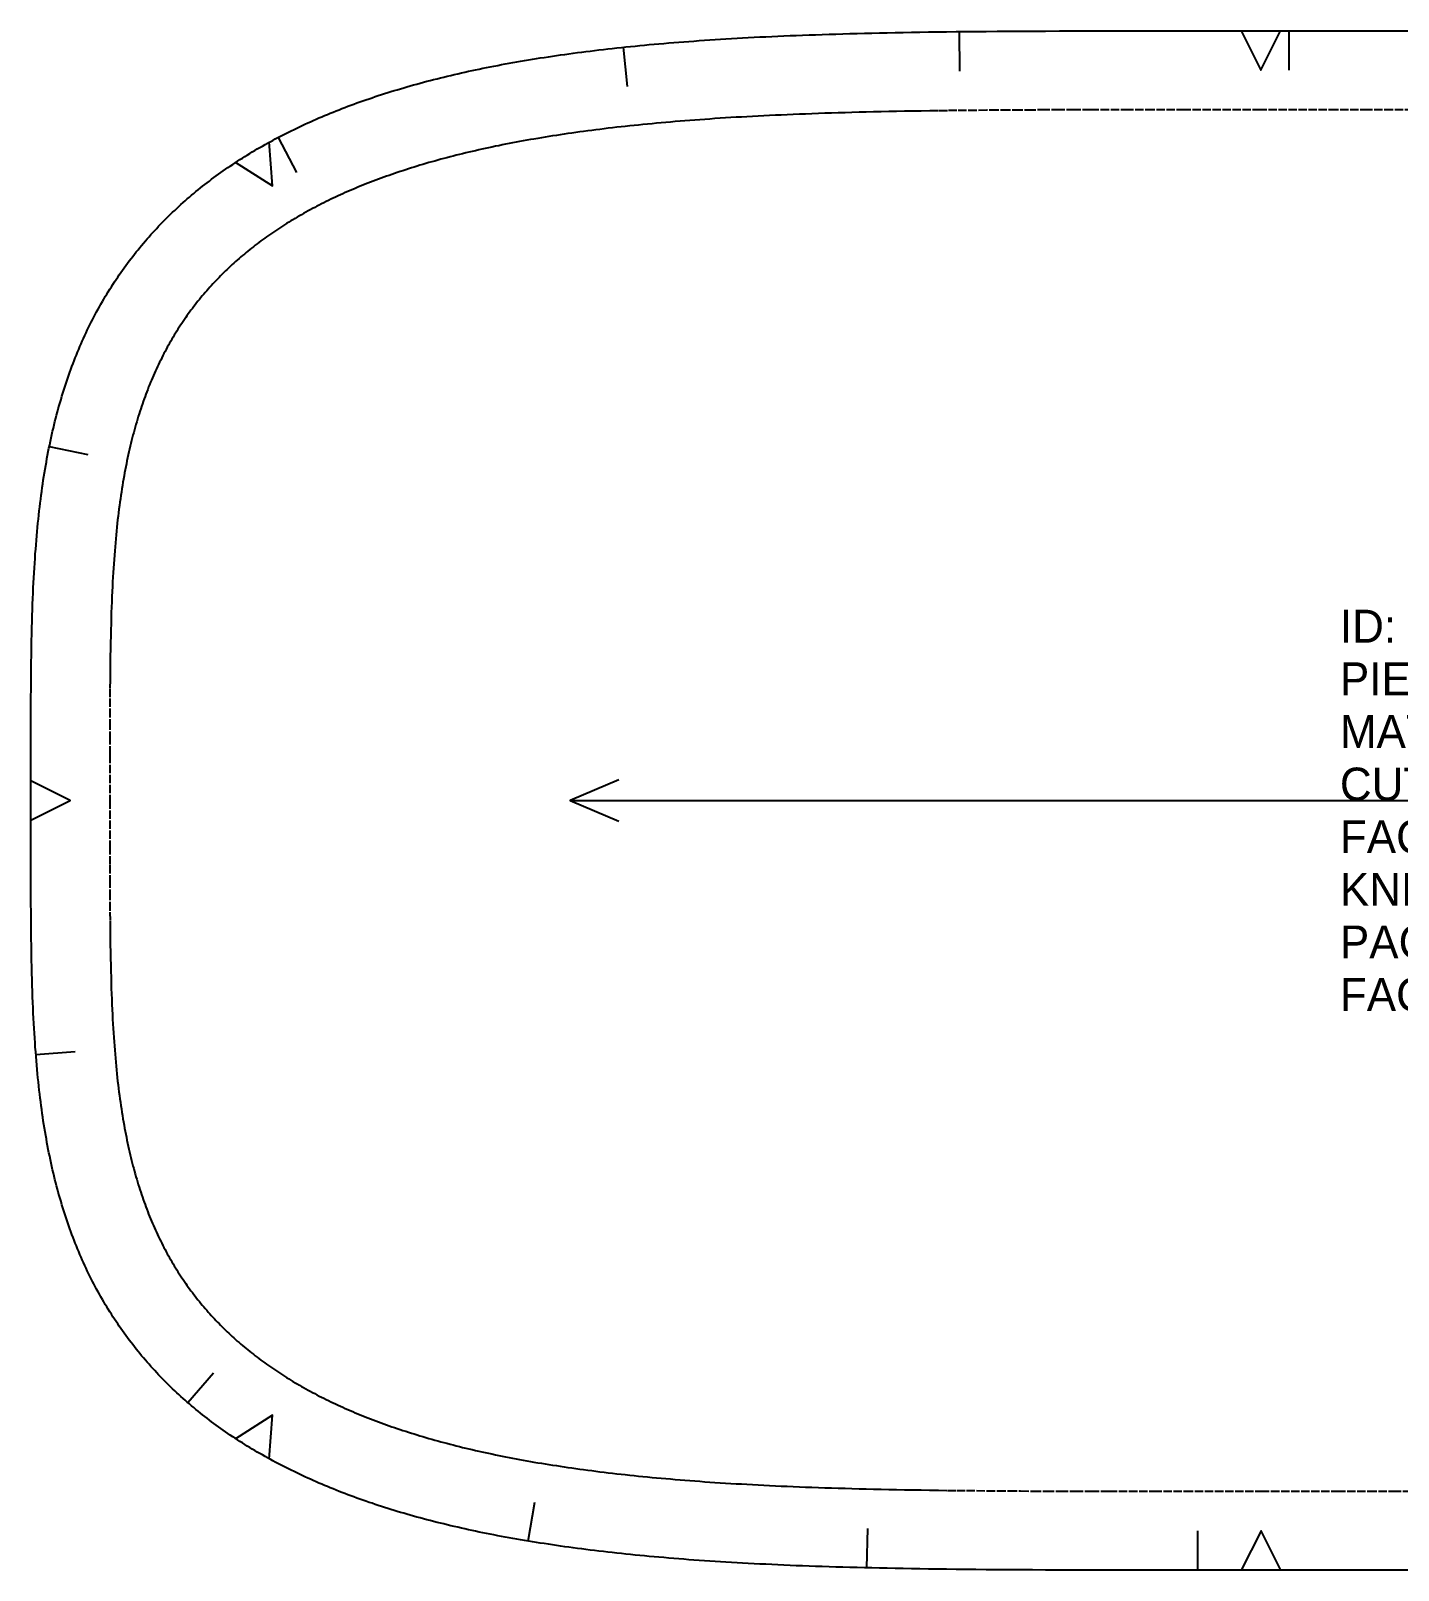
# Model space of a CAD drawing. Header units: millimetres. Extents: x 0 to 2340, y 0 to 5815.
# Drawn here: x 453.3 to 661.1, y 2205.8 to 2439.8 of the extents above; entities that cross this region are included whole.
import ezdxf

# ---------------------------------------------------------------- set-up
doc = ezdxf.new("R2010")
doc.units = ezdxf.units.MM
doc.linetypes.add('DASHED', pattern=[1.524, 1.27, -0.254])
for name, color, linetype in [('CUT', 7, 'Continuous'), ('GRAIN', 5, 'Continuous'), ('NOTCH', 1, 'Continuous'), ('SEW', 3, 'Continuous'), ('TEXT', 2, 'Continuous')]:
    doc.layers.add(name, color=color, linetype=linetype)

# ---------------------------------------------------------------- blocks, each defined once
blk = doc.blocks.new('B-29b_31')
at = {"layer": 'CUT'}
blk.add_lwpolyline([(23.13, -116.99), (20.03, -117), (16.35, -117), (11.56, -117), (0, -117), (-11.56, -117), (-16.36, -117), (-20.04, -117), (-23.14, -116.99), (-25.87, -116.99), (-28.35, -116.98), (-30.62, -116.98), (-32.74, -116.97), (-34.74, -116.96), (-36.62, -116.95), (-38.41, -116.94), (-40.13, -116.93), (-41.77, -116.92), (-43.35, -116.9), (-44.88, -116.89), (-46.35, -116.87), (-47.79, -116.85), (-49.18, -116.84), (-50.53, -116.82), (-51.85, -116.8), (-53.14, -116.78), (-54.39, -116.76), (-55.62, -116.73), (-56.82, -116.71), (-58, -116.68), (-59.16, -116.66), (-60.29, -116.63), (-61.4, -116.6), (-62.49, -116.57), (-63.57, -116.54), (-64.62, -116.51), (-65.66, -116.48), (-66.69, -116.45), (-67.7, -116.41), (-68.69, -116.38), (-69.67, -116.34), (-70.64, -116.31), (-71.59, -116.27), (-72.53, -116.23), (-73.46, -116.19), (-74.37, -116.15), (-75.28, -116.1), (-76.17, -116.06), (-77.06, -116.02), (-77.93, -115.97), (-78.8, -115.92), (-79.65, -115.87), (-80.5, -115.83), (-81.34, -115.78), (-82.17, -115.72), (-82.99, -115.67), (-83.8, -115.62), (-84.6, -115.56), (-85.4, -115.51), (-86.19, -115.45), (-86.97, -115.4), (-87.74, -115.34), (-88.51, -115.28), (-89.27, -115.22), (-90.03, -115.15), (-90.77, -115.09), (-91.51, -115.03), (-92.25, -114.96), (-92.98, -114.9), (-93.7, -114.83), (-94.42, -114.76), (-95.13, -114.69), (-95.84, -114.62), (-96.54, -114.55), (-97.23, -114.47), (-97.92, -114.4), (-98.61, -114.32), (-99.29, -114.25), (-99.96, -114.17), (-100.63, -114.09), (-101.3, -114.01), (-101.96, -113.93), (-102.61, -113.85), (-103.26, -113.77), (-103.91, -113.68), (-104.55, -113.6), (-105.19, -113.51), (-105.83, -113.42), (-106.46, -113.33), (-107.08, -113.24), (-107.7, -113.15), (-108.32, -113.06), (-108.94, -112.96), (-109.55, -112.87), (-110.15, -112.77), (-110.76, -112.68), (-111.35, -112.58), (-111.95, -112.48), (-112.54, -112.38), (-113.13, -112.28), (-113.71, -112.17), (-114.29, -112.07), (-114.87, -111.96), (-115.45, -111.86), (-116.02, -111.75), (-116.59, -111.64), (-117.15, -111.53), (-117.71, -111.42), (-118.27, -111.3), (-118.82, -111.19), (-119.38, -111.07), (-119.93, -110.96), (-120.47, -110.84), (-121.01, -110.72), (-121.55, -110.6), (-122.09, -110.47), (-122.63, -110.35), (-123.16, -110.23), (-123.69, -110.1), (-124.21, -109.97), (-124.73, -109.85), (-125.25, -109.72), (-125.77, -109.58), (-126.29, -109.45), (-126.8, -109.32), (-127.31, -109.18), (-127.81, -109.05), (-128.32, -108.91), (-128.82, -108.77), (-129.32, -108.63), (-129.82, -108.49), (-130.31, -108.34), (-130.8, -108.2), (-131.29, -108.05), (-131.78, -107.91), (-132.26, -107.76), (-132.74, -107.61), (-133.22, -107.46), (-133.7, -107.3), (-134.18, -107.15), (-134.65, -106.99), (-135.12, -106.83), (-135.59, -106.68), (-136.05, -106.51), (-136.52, -106.35), (-136.98, -106.19), (-137.44, -106.03), (-137.89, -105.86), (-138.35, -105.69), (-138.8, -105.52), (-139.25, -105.35), (-139.7, -105.18), (-140.14, -105.01), (-140.59, -104.83), (-141.03, -104.65), (-141.47, -104.47), (-141.91, -104.29), (-142.34, -104.11), (-142.77, -103.93), (-143.21, -103.75), (-143.63, -103.56), (-144.06, -103.37), (-144.49, -103.18), (-144.91, -102.99), (-145.33, -102.8), (-145.75, -102.6), (-146.17, -102.41), (-146.58, -102.21), (-146.99, -102.01), (-147.4, -101.81), (-147.81, -101.61), (-148.22, -101.4), (-148.62, -101.19), (-149.03, -100.99), (-149.43, -100.78), (-149.83, -100.57), (-150.22, -100.35), (-150.62, -100.14), (-151.01, -99.92), (-151.4, -99.7), (-151.79, -99.48), (-152.18, -99.26), (-152.57, -99.04), (-152.95, -98.81), (-153.33, -98.58), (-153.71, -98.35), (-154.09, -98.12), (-154.46, -97.89), (-154.84, -97.66), (-155.21, -97.42), (-155.58, -97.18), (-155.95, -96.94), (-156.31, -96.7), (-156.68, -96.45), (-157.04, -96.21), (-157.4, -95.96), (-157.76, -95.71), (-158.11, -95.46), (-158.47, -95.21), (-158.82, -94.95), (-159.17, -94.69), (-159.52, -94.43), (-159.86, -94.17), (-160.21, -93.91), (-160.55, -93.64), (-160.89, -93.37), (-161.23, -93.11), (-161.57, -92.83), (-161.9, -92.56), (-162.23, -92.28), (-162.56, -92.01), (-162.89, -91.73), (-163.22, -91.45), (-163.54, -91.16), (-163.86, -90.88), (-164.18, -90.59), (-164.5, -90.3), (-164.82, -90.01), (-165.13, -89.71), (-165.44, -89.42), (-165.75, -89.12), (-166.06, -88.82), (-166.37, -88.52), (-166.67, -88.21), (-166.97, -87.91), (-167.27, -87.6), (-167.57, -87.29), (-167.86, -86.97), (-168.16, -86.66), (-168.45, -86.34), (-168.74, -86.02), (-169.02, -85.7), (-169.31, -85.38), (-169.59, -85.05), (-169.87, -84.72), (-170.15, -84.39), (-170.42, -84.06), (-170.69, -83.73), (-170.97, -83.39), (-171.23, -83.05), (-171.5, -82.71), (-171.76, -82.37), (-172.03, -82.03), (-172.29, -81.68), (-172.54, -81.33), (-172.8, -80.98), (-173.05, -80.62), (-173.3, -80.27), (-173.55, -79.91), (-173.79, -79.55), (-174.04, -79.19), (-174.28, -78.82), (-174.52, -78.46), (-174.75, -78.09), (-174.99, -77.72), (-175.22, -77.34), (-175.45, -76.97), (-175.68, -76.59), (-175.9, -76.21), (-176.12, -75.83), (-176.34, -75.44), (-176.56, -75.06), (-176.78, -74.67), (-176.99, -74.28), (-177.2, -73.88), (-177.41, -73.49), (-177.61, -73.09), (-177.82, -72.69), (-178.02, -72.29), (-178.22, -71.88), (-178.41, -71.48), (-178.61, -71.07), (-178.8, -70.66), (-178.99, -70.24), (-179.17, -69.83), (-179.36, -69.41), (-179.54, -68.99), (-179.72, -68.56), (-179.9, -68.14), (-180.07, -67.71), (-180.24, -67.28), (-180.41, -66.85), (-180.58, -66.41), (-180.75, -65.97), (-180.91, -65.53), (-181.07, -65.09), (-181.23, -64.64), (-181.39, -64.19), (-181.54, -63.74), (-181.69, -63.29), (-181.84, -62.83), (-181.99, -62.37), (-182.13, -61.91), (-182.27, -61.44), (-182.41, -60.97), (-182.55, -60.5), (-182.68, -60.03), (-182.82, -59.55), (-182.95, -59.07), (-183.08, -58.59), (-183.2, -58.1), (-183.33, -57.61), (-183.45, -57.12), (-183.57, -56.62), (-183.68, -56.12), (-183.8, -55.62), (-183.91, -55.11), (-184.02, -54.6), (-184.13, -54.08), (-184.24, -53.56), (-184.34, -53.04), (-184.44, -52.51), (-184.54, -51.98), (-184.64, -51.45), (-184.74, -50.91), (-184.83, -50.36), (-184.92, -49.81), (-185.01, -49.26), (-185.1, -48.7), (-185.18, -48.13), (-185.26, -47.56), (-185.35, -46.99), (-185.42, -46.41), (-185.5, -45.82), (-185.58, -45.22), (-185.65, -44.62), (-185.72, -44.02), (-185.79, -43.4), (-185.85, -42.78), (-185.92, -42.15), (-185.98, -41.52), (-186.04, -40.87), (-186.1, -40.22), (-186.16, -39.56), (-186.21, -38.89), (-186.26, -38.21), (-186.32, -37.51), (-186.36, -36.81), (-186.41, -36.1), (-186.46, -35.37), (-186.5, -34.63), (-186.54, -33.87), (-186.58, -33.1), (-186.62, -32.32), (-186.66, -31.52), (-186.69, -30.69), (-186.72, -29.85), (-186.75, -28.99), (-186.78, -28.1), (-186.81, -27.19), (-186.83, -26.25), (-186.86, -25.27), (-186.88, -24.26), (-186.9, -23.21), (-186.92, -22.11), (-186.93, -20.96), (-186.95, -19.75), (-186.96, -18.46), (-186.97, -17.07), (-186.98, -15.57), (-186.99, -13.92), (-186.99, -12.04), (-187, -9.83), (-187, -6.94), (-187, 0), (-187, 6.95), (-187, 9.83), (-186.99, 12.04), (-186.99, 13.92), (-186.98, 15.57), (-186.97, 17.07), (-186.96, 18.46), (-186.95, 19.75), (-186.93, 20.96), (-186.92, 22.11), (-186.9, 23.21), (-186.88, 24.26), (-186.86, 25.27), (-186.83, 26.25), (-186.81, 27.19), (-186.78, 28.1), (-186.75, 28.99), (-186.72, 29.85), (-186.69, 30.69), (-186.66, 31.52), (-186.62, 32.32), (-186.58, 33.1), (-186.54, 33.87), (-186.5, 34.63), (-186.46, 35.37), (-186.41, 36.1), (-186.36, 36.81), (-186.32, 37.51), (-186.26, 38.21), (-186.21, 38.89), (-186.16, 39.56), (-186.1, 40.22), (-186.04, 40.87), (-185.98, 41.52), (-185.92, 42.15), (-185.85, 42.78), (-185.79, 43.4), (-185.72, 44.02), (-185.65, 44.62), (-185.58, 45.22), (-185.5, 45.82), (-185.42, 46.41), (-185.35, 46.99), (-185.26, 47.56), (-185.18, 48.13), (-185.1, 48.7), (-185.01, 49.26), (-184.92, 49.81), (-184.83, 50.36), (-184.74, 50.91), (-184.64, 51.45), (-184.54, 51.98), (-184.44, 52.51), (-184.34, 53.04), (-184.24, 53.56), (-184.13, 54.08), (-184.02, 54.6), (-183.91, 55.11), (-183.8, 55.62), (-183.68, 56.12), (-183.57, 56.62), (-183.45, 57.12), (-183.33, 57.61), (-183.2, 58.1), (-183.08, 58.59), (-182.95, 59.07), (-182.82, 59.55), (-182.68, 60.03), (-182.55, 60.5), (-182.41, 60.97), (-182.27, 61.44), (-182.13, 61.91), (-181.99, 62.37), (-181.84, 62.83), (-181.69, 63.29), (-181.54, 63.74), (-181.39, 64.19), (-181.23, 64.64), (-181.07, 65.09), (-180.91, 65.53), (-180.75, 65.97), (-180.58, 66.41), (-180.41, 66.85), (-180.24, 67.28), (-180.07, 67.71), (-179.9, 68.14), (-179.72, 68.56), (-179.54, 68.99), (-179.36, 69.41), (-179.17, 69.83), (-178.99, 70.24), (-178.8, 70.66), (-178.61, 71.07), (-178.41, 71.48), (-178.22, 71.88), (-178.02, 72.29), (-177.82, 72.69), (-177.61, 73.09), (-177.41, 73.49), (-177.2, 73.88), (-176.99, 74.28), (-176.78, 74.67), (-176.56, 75.06), (-176.34, 75.44), (-176.12, 75.83), (-175.9, 76.21), (-175.68, 76.59), (-175.45, 76.97), (-175.22, 77.34), (-174.99, 77.72), (-174.75, 78.09), (-174.52, 78.46), (-174.28, 78.82), (-174.04, 79.19), (-173.79, 79.55), (-173.55, 79.91), (-173.3, 80.27), (-173.05, 80.62), (-172.8, 80.98), (-172.54, 81.33), (-172.29, 81.68), (-172.03, 82.03), (-171.76, 82.37), (-171.5, 82.71), (-171.23, 83.05), (-170.97, 83.39), (-170.69, 83.73), (-170.42, 84.06), (-170.15, 84.39), (-169.87, 84.72), (-169.59, 85.05), (-169.31, 85.38), (-169.02, 85.7), (-168.74, 86.02), (-168.45, 86.34), (-168.16, 86.66), (-167.86, 86.97), (-167.57, 87.29), (-167.27, 87.6), (-166.97, 87.91), (-166.67, 88.21), (-166.37, 88.52), (-166.06, 88.82), (-165.75, 89.12), (-165.44, 89.42), (-165.13, 89.71), (-164.82, 90.01), (-164.5, 90.3), (-164.18, 90.59), (-163.86, 90.88), (-163.54, 91.16), (-163.22, 91.45), (-162.89, 91.73), (-162.56, 92.01), (-162.23, 92.28), (-161.9, 92.56), (-161.57, 92.83), (-161.23, 93.11), (-160.89, 93.37), (-160.55, 93.64), (-160.21, 93.91), (-159.86, 94.17), (-159.52, 94.43), (-159.17, 94.69), (-158.82, 94.95), (-158.47, 95.21), (-158.11, 95.46), (-157.76, 95.71), (-157.4, 95.96), (-157.04, 96.21), (-156.68, 96.45), (-156.31, 96.7), (-155.95, 96.94), (-155.58, 97.18), (-155.21, 97.42), (-154.84, 97.66), (-154.46, 97.89), (-154.09, 98.12), (-153.71, 98.35), (-153.33, 98.58), (-152.95, 98.81), (-152.57, 99.04), (-152.18, 99.26), (-151.79, 99.48), (-151.4, 99.7), (-151.01, 99.92), (-150.62, 100.14), (-150.22, 100.35), (-149.83, 100.57), (-149.43, 100.78), (-149.03, 100.99), (-148.62, 101.19), (-148.22, 101.4), (-147.81, 101.61), (-147.4, 101.81), (-146.99, 102.01), (-146.58, 102.21), (-146.17, 102.41), (-145.75, 102.6), (-145.33, 102.8), (-144.91, 102.99), (-144.49, 103.18), (-144.06, 103.37), (-143.63, 103.56), (-143.21, 103.75), (-142.77, 103.93), (-142.34, 104.11), (-141.91, 104.29), (-141.47, 104.47), (-141.03, 104.65), (-140.59, 104.83), (-140.14, 105.01), (-139.7, 105.18), (-139.25, 105.35), (-138.8, 105.52), (-138.35, 105.69), (-137.89, 105.86), (-137.44, 106.03), (-136.98, 106.19), (-136.52, 106.35), (-136.05, 106.51), (-135.59, 106.68), (-135.12, 106.83), (-134.65, 106.99), (-134.18, 107.15), (-133.7, 107.3), (-133.22, 107.46), (-132.74, 107.61), (-132.26, 107.76), (-131.78, 107.91), (-131.29, 108.05), (-130.8, 108.2), (-130.31, 108.34), (-129.82, 108.49), (-129.32, 108.63), (-128.82, 108.77), (-128.32, 108.91), (-127.81, 109.05), (-127.31, 109.18), (-126.8, 109.32), (-126.29, 109.45), (-125.77, 109.58), (-125.25, 109.72), (-124.73, 109.85), (-124.21, 109.97), (-123.69, 110.1), (-123.16, 110.23), (-122.63, 110.35), (-122.09, 110.47), (-121.55, 110.6), (-121.01, 110.72), (-120.47, 110.84), (-119.93, 110.96), (-119.38, 111.07), (-118.82, 111.19), (-118.27, 111.3), (-117.71, 111.42), (-117.15, 111.53), (-116.59, 111.64), (-116.02, 111.75), (-115.45, 111.86), (-114.87, 111.96), (-114.29, 112.07), (-113.71, 112.17), (-113.13, 112.28), (-112.54, 112.38), (-111.95, 112.48), (-111.35, 112.58), (-110.76, 112.68), (-110.15, 112.77), (-109.55, 112.87), (-108.94, 112.96), (-108.32, 113.06), (-107.7, 113.15), (-107.08, 113.24), (-106.46, 113.33), (-105.83, 113.42), (-105.19, 113.51), (-104.55, 113.6), (-103.91, 113.68), (-103.26, 113.77), (-102.61, 113.85), (-101.96, 113.93), (-101.3, 114.01), (-100.63, 114.09), (-99.96, 114.17), (-99.29, 114.25), (-98.61, 114.32), (-97.92, 114.4), (-97.23, 114.47), (-96.54, 114.55), (-95.84, 114.62), (-95.13, 114.69), (-94.42, 114.76), (-93.7, 114.83), (-92.98, 114.9), (-92.25, 114.96), (-91.51, 115.03), (-90.77, 115.09), (-90.03, 115.15), (-89.27, 115.22), (-88.51, 115.28), (-87.74, 115.34), (-86.97, 115.4), (-86.19, 115.45), (-85.4, 115.51), (-84.6, 115.56), (-83.8, 115.62), (-82.99, 115.67), (-82.17, 115.72), (-81.34, 115.78), (-80.5, 115.83), (-79.65, 115.87), (-78.8, 115.92), (-77.93, 115.97), (-77.06, 116.02), (-76.17, 116.06), (-75.28, 116.1), (-74.37, 116.15), (-73.46, 116.19), (-72.53, 116.23), (-71.59, 116.27), (-70.64, 116.31), (-69.67, 116.34), (-68.69, 116.38), (-67.7, 116.41), (-66.69, 116.45), (-65.66, 116.48), (-64.62, 116.51), (-63.57, 116.54), (-62.49, 116.57), (-61.4, 116.6), (-60.29, 116.63), (-59.16, 116.66), (-58, 116.68), (-56.82, 116.71), (-55.62, 116.73), (-54.39, 116.76), (-53.14, 116.78), (-51.85, 116.8), (-50.53, 116.82), (-49.18, 116.84), (-47.79, 116.85), (-46.35, 116.87), (-44.88, 116.89), (-43.34, 116.9), (-41.76, 116.92), (-40.12, 116.93), (-38.4, 116.94), (-36.61, 116.95), (-34.73, 116.96), (-32.74, 116.97), (-30.62, 116.98), (-28.34, 116.98), (-25.87, 116.99), (-23.13, 116.99), (-20.03, 117), (-16.35, 117), (-11.56, 117), (0, 117), (0, 117), (11.56, 117), (16.36, 117), (20.04, 117), (23.14, 116.99)], dxfattribs=at)
at = {"layer": 'GRAIN'}
for points in [[(-97.63, 3.12), (-105, 0), (-97.63, -3.12)], [(-105, 0), (105, 0)]]:
    blk.add_lwpolyline(points, dxfattribs=at)
at = {"layer": 'NOTCH'}
for points in [[(-3.02, 117), (-0.02, 111), (2.98, 117)], [(-45.9, 116.88), (-45.84, 110.88)], [(4.23, 117), (4.23, 111)], [(-96.96, 114.5), (-96.33, 108.54)], [(-149.42, 100.78), (-146.63, 95.47)], [(-155.93, 97.02), (-150.27, 93.42), (-150.79, 100.11)], [(-184.19, 53.79), (-178.31, 52.59)], [(-187, -3), (-181, 0), (-187, 3)], [(-186.23, -38.61), (-180.25, -38.14)], [(-163.14, -91.51), (-159.21, -86.98)], [(-150.75, -100.13), (-150.24, -93.44), (-155.9, -97.04)], [(-111.38, -112.57), (-110.4, -106.66)], [(-59.9, -116.64), (-59.75, -110.64)], [(-9.61, -117), (-9.61, -111)], [(3.01, -117), (0.01, -111), (-2.99, -117)]]:
    blk.add_lwpolyline(points, dxfattribs=at)
at = {"layer": 'SEW', "linetype": 'DASHED'}
blk.add_lwpolyline([(23.12, 104.99), (20.02, 105), (16.35, 105), (11.56, 105), (0, 105), (0, 105), (-11.56, 105), (-16.35, 105), (-20.02, 105), (-23.12, 104.99), (-25.85, 104.99), (-28.31, 104.98), (-30.58, 104.98), (-32.69, 104.97), (-34.67, 104.96), (-36.55, 104.95), (-38.33, 104.94), (-40.03, 104.93), (-41.67, 104.92), (-43.24, 104.9), (-44.75, 104.89), (-46.22, 104.87), (-47.64, 104.86), (-49.02, 104.84), (-50.36, 104.82), (-51.66, 104.8), (-52.94, 104.78), (-54.18, 104.76), (-55.39, 104.74), (-56.58, 104.71), (-57.74, 104.69), (-58.88, 104.66), (-60, 104.64), (-61.09, 104.61), (-62.17, 104.58), (-63.22, 104.55), (-64.26, 104.52), (-65.29, 104.49), (-66.29, 104.46), (-67.28, 104.42), (-68.26, 104.39), (-69.22, 104.35), (-70.16, 104.32), (-71.1, 104.28), (-72.02, 104.24), (-72.92, 104.2), (-73.82, 104.16), (-74.71, 104.12), (-75.58, 104.07), (-76.44, 104.03), (-77.3, 103.99), (-78.14, 103.94), (-78.97, 103.89), (-79.8, 103.85), (-80.61, 103.8), (-81.42, 103.75), (-82.21, 103.7), (-83, 103.65), (-83.78, 103.59), (-84.55, 103.54), (-85.32, 103.48), (-86.07, 103.43), (-86.82, 103.37), (-87.57, 103.31), (-88.3, 103.26), (-89.03, 103.2), (-89.75, 103.13), (-90.47, 103.07), (-91.17, 103.01), (-91.88, 102.95), (-92.57, 102.88), (-93.26, 102.82), (-93.95, 102.75), (-94.62, 102.68), (-95.3, 102.61), (-95.96, 102.54), (-96.63, 102.47), (-97.28, 102.4), (-97.93, 102.33), (-98.58, 102.25), (-99.22, 102.18), (-99.85, 102.1), (-100.48, 102.02), (-101.11, 101.94), (-101.73, 101.86), (-102.34, 101.78), (-102.96, 101.7), (-103.56, 101.62), (-104.16, 101.54), (-104.76, 101.45), (-105.35, 101.37), (-105.94, 101.28), (-106.53, 101.19), (-107.11, 101.1), (-107.69, 101.02), (-108.26, 100.92), (-108.83, 100.83), (-109.39, 100.74), (-109.95, 100.65), (-110.51, 100.55), (-111.06, 100.46), (-111.61, 100.36), (-112.15, 100.26), (-112.69, 100.16), (-113.23, 100.06), (-113.77, 99.96), (-114.3, 99.86), (-114.82, 99.75), (-115.35, 99.65), (-115.87, 99.54), (-116.38, 99.44), (-116.9, 99.33), (-117.41, 99.22), (-117.91, 99.11), (-118.42, 99), (-118.92, 98.89), (-119.41, 98.78), (-119.91, 98.66), (-120.4, 98.55), (-120.88, 98.43), (-121.37, 98.32), (-121.85, 98.2), (-122.33, 98.08), (-122.8, 97.96), (-123.27, 97.84), (-123.74, 97.71), (-124.21, 97.59), (-124.67, 97.47), (-125.13, 97.34), (-125.59, 97.21), (-126.05, 97.08), (-126.5, 96.96), (-126.95, 96.83), (-127.39, 96.69), (-127.84, 96.56), (-128.28, 96.43), (-128.71, 96.29), (-129.15, 96.16), (-129.58, 96.02), (-130.01, 95.88), (-130.44, 95.74), (-130.86, 95.6), (-131.29, 95.46), (-131.7, 95.32), (-132.12, 95.18), (-132.54, 95.03), (-132.95, 94.89), (-133.36, 94.74), (-133.76, 94.59), (-134.17, 94.44), (-134.57, 94.29), (-134.97, 94.14), (-135.37, 93.99), (-135.76, 93.83), (-136.15, 93.68), (-136.54, 93.52), (-136.93, 93.37), (-137.31, 93.21), (-137.69, 93.05), (-138.07, 92.89), (-138.45, 92.73), (-138.83, 92.56), (-139.2, 92.4), (-139.57, 92.23), (-139.94, 92.07), (-140.3, 91.9), (-140.67, 91.73), (-141.03, 91.56), (-141.39, 91.39), (-141.75, 91.22), (-142.1, 91.04), (-142.45, 90.87), (-142.8, 90.69), (-143.15, 90.52), (-143.5, 90.34), (-143.84, 90.16), (-144.18, 89.98), (-144.52, 89.8), (-144.86, 89.61), (-145.19, 89.43), (-145.53, 89.24), (-145.86, 89.05), (-146.18, 88.87), (-146.51, 88.68), (-146.83, 88.49), (-147.16, 88.29), (-147.48, 88.1), (-147.79, 87.91), (-148.11, 87.71), (-148.42, 87.51), (-148.74, 87.32), (-149.05, 87.12), (-149.35, 86.91), (-149.66, 86.71), (-149.96, 86.51), (-150.26, 86.3), (-150.56, 86.1), (-150.86, 85.89), (-151.16, 85.68), (-151.45, 85.47), (-151.74, 85.26), (-152.03, 85.05), (-152.32, 84.83), (-152.6, 84.62), (-152.89, 84.4), (-153.17, 84.18), (-153.45, 83.96), (-153.72, 83.74), (-154, 83.52), (-154.27, 83.3), (-154.54, 83.07), (-154.81, 82.84), (-155.08, 82.62), (-155.35, 82.39), (-155.61, 82.16), (-155.87, 81.92), (-156.13, 81.69), (-156.39, 81.46), (-156.65, 81.22), (-156.9, 80.98), (-157.15, 80.74), (-157.4, 80.5), (-157.65, 80.26), (-157.9, 80.01), (-158.14, 79.77), (-158.39, 79.52), (-158.63, 79.27), (-158.87, 79.02), (-159.1, 78.77), (-159.34, 78.52), (-159.57, 78.26), (-159.81, 78.01), (-160.04, 77.75), (-160.26, 77.49), (-160.49, 77.23), (-160.71, 76.97), (-160.94, 76.7), (-161.16, 76.44), (-161.38, 76.17), (-161.59, 75.9), (-161.81, 75.63), (-162.02, 75.35), (-162.23, 75.08), (-162.44, 74.8), (-162.65, 74.53), (-162.86, 74.25), (-163.06, 73.96), (-163.26, 73.68), (-163.46, 73.4), (-163.66, 73.11), (-163.86, 72.82), (-164.05, 72.53), (-164.25, 72.24), (-164.44, 71.94), (-164.63, 71.65), (-164.82, 71.35), (-165, 71.05), (-165.19, 70.75), (-165.37, 70.44), (-165.55, 70.14), (-165.73, 69.83), (-165.91, 69.52), (-166.08, 69.21), (-166.26, 68.89), (-166.43, 68.58), (-166.6, 68.26), (-166.77, 67.94), (-166.94, 67.62), (-167.1, 67.29), (-167.26, 66.96), (-167.43, 66.64), (-167.59, 66.3), (-167.74, 65.97), (-167.9, 65.63), (-168.05, 65.3), (-168.21, 64.95), (-168.36, 64.61), (-168.51, 64.27), (-168.66, 63.92), (-168.8, 63.57), (-168.95, 63.21), (-169.09, 62.86), (-169.23, 62.5), (-169.37, 62.14), (-169.51, 61.77), (-169.64, 61.41), (-169.77, 61.04), (-169.91, 60.66), (-170.04, 60.29), (-170.17, 59.91), (-170.29, 59.53), (-170.42, 59.15), (-170.54, 58.76), (-170.66, 58.37), (-170.78, 57.98), (-170.9, 57.58), (-171.02, 57.18), (-171.13, 56.77), (-171.25, 56.37), (-171.36, 55.96), (-171.47, 55.54), (-171.58, 55.13), (-171.68, 54.7), (-171.79, 54.28), (-171.89, 53.85), (-171.99, 53.42), (-172.09, 52.98), (-172.19, 52.54), (-172.29, 52.09), (-172.38, 51.64), (-172.47, 51.19), (-172.57, 50.73), (-172.65, 50.27), (-172.74, 49.8), (-172.83, 49.33), (-172.91, 48.85), (-173, 48.37), (-173.08, 47.88), (-173.16, 47.38), (-173.23, 46.88), (-173.31, 46.38), (-173.38, 45.87), (-173.46, 45.35), (-173.53, 44.82), (-173.6, 44.29), (-173.67, 43.75), (-173.73, 43.21), (-173.8, 42.66), (-173.86, 42.1), (-173.92, 41.53), (-173.98, 40.95), (-174.04, 40.37), (-174.09, 39.77), (-174.15, 39.17), (-174.2, 38.56), (-174.25, 37.93), (-174.3, 37.3), (-174.35, 36.66), (-174.39, 36), (-174.44, 35.33), (-174.48, 34.64), (-174.52, 33.95), (-174.56, 33.24), (-174.6, 32.51), (-174.63, 31.76), (-174.67, 31), (-174.7, 30.22), (-174.73, 29.41), (-174.76, 28.58), (-174.79, 27.73), (-174.81, 26.85), (-174.84, 25.94), (-174.86, 25), (-174.88, 24.02), (-174.9, 23), (-174.92, 21.93), (-174.93, 20.8), (-174.95, 19.62), (-174.96, 18.35), (-174.97, 16.99), (-174.98, 15.51), (-174.99, 13.87), (-174.99, 12.01), (-175, 9.81), (-175, 6.94), (-175, 0), (-175, -6.94), (-175, -9.81), (-174.99, -12.01), (-174.99, -13.87), (-174.98, -15.51), (-174.97, -16.99), (-174.96, -18.35), (-174.95, -19.62), (-174.93, -20.8), (-174.92, -21.93), (-174.9, -23), (-174.88, -24.02), (-174.86, -25), (-174.84, -25.94), (-174.81, -26.85), (-174.79, -27.73), (-174.76, -28.58), (-174.73, -29.41), (-174.7, -30.22), (-174.67, -31), (-174.63, -31.76), (-174.6, -32.51), (-174.56, -33.24), (-174.52, -33.95), (-174.48, -34.64), (-174.44, -35.33), (-174.39, -36), (-174.35, -36.66), (-174.3, -37.3), (-174.25, -37.93), (-174.2, -38.56), (-174.15, -39.17), (-174.09, -39.77), (-174.04, -40.37), (-173.98, -40.95), (-173.92, -41.53), (-173.86, -42.1), (-173.8, -42.66), (-173.73, -43.21), (-173.67, -43.75), (-173.6, -44.29), (-173.53, -44.82), (-173.46, -45.35), (-173.38, -45.87), (-173.31, -46.38), (-173.23, -46.88), (-173.16, -47.38), (-173.08, -47.88), (-173, -48.37), (-172.91, -48.85), (-172.83, -49.33), (-172.74, -49.8), (-172.65, -50.27), (-172.57, -50.73), (-172.47, -51.19), (-172.38, -51.64), (-172.29, -52.09), (-172.19, -52.54), (-172.09, -52.98), (-171.99, -53.42), (-171.89, -53.85), (-171.79, -54.28), (-171.68, -54.7), (-171.58, -55.13), (-171.47, -55.54), (-171.36, -55.96), (-171.25, -56.37), (-171.13, -56.77), (-171.02, -57.18), (-170.9, -57.58), (-170.78, -57.98), (-170.66, -58.37), (-170.54, -58.76), (-170.42, -59.15), (-170.29, -59.53), (-170.17, -59.91), (-170.04, -60.29), (-169.91, -60.66), (-169.77, -61.04), (-169.64, -61.41), (-169.51, -61.77), (-169.37, -62.14), (-169.23, -62.5), (-169.09, -62.86), (-168.95, -63.21), (-168.8, -63.57), (-168.66, -63.92), (-168.51, -64.27), (-168.36, -64.61), (-168.21, -64.95), (-168.05, -65.3), (-167.9, -65.63), (-167.74, -65.97), (-167.59, -66.3), (-167.43, -66.64), (-167.26, -66.96), (-167.1, -67.29), (-166.94, -67.62), (-166.77, -67.94), (-166.6, -68.26), (-166.43, -68.58), (-166.26, -68.89), (-166.08, -69.21), (-165.91, -69.52), (-165.73, -69.83), (-165.55, -70.14), (-165.37, -70.44), (-165.19, -70.75), (-165, -71.05), (-164.82, -71.35), (-164.63, -71.65), (-164.44, -71.94), (-164.25, -72.24), (-164.05, -72.53), (-163.86, -72.82), (-163.66, -73.11), (-163.46, -73.4), (-163.26, -73.68), (-163.06, -73.96), (-162.86, -74.25), (-162.65, -74.53), (-162.44, -74.8), (-162.23, -75.08), (-162.02, -75.35), (-161.81, -75.63), (-161.59, -75.9), (-161.38, -76.17), (-161.16, -76.44), (-160.94, -76.7), (-160.71, -76.97), (-160.49, -77.23), (-160.26, -77.49), (-160.04, -77.75), (-159.81, -78.01), (-159.57, -78.26), (-159.34, -78.52), (-159.1, -78.77), (-158.87, -79.02), (-158.63, -79.27), (-158.39, -79.52), (-158.14, -79.77), (-157.9, -80.01), (-157.65, -80.26), (-157.4, -80.5), (-157.15, -80.74), (-156.9, -80.98), (-156.65, -81.22), (-156.39, -81.46), (-156.13, -81.69), (-155.87, -81.92), (-155.61, -82.16), (-155.35, -82.39), (-155.08, -82.62), (-154.81, -82.84), (-154.54, -83.07), (-154.27, -83.3), (-154, -83.52), (-153.72, -83.74), (-153.45, -83.96), (-153.17, -84.18), (-152.89, -84.4), (-152.6, -84.62), (-152.32, -84.83), (-152.03, -85.05), (-151.74, -85.26), (-151.45, -85.47), (-151.16, -85.68), (-150.86, -85.89), (-150.56, -86.1), (-150.26, -86.3), (-149.96, -86.51), (-149.66, -86.71), (-149.35, -86.91), (-149.05, -87.12), (-148.74, -87.32), (-148.42, -87.51), (-148.11, -87.71), (-147.79, -87.91), (-147.48, -88.1), (-147.16, -88.29), (-146.83, -88.49), (-146.51, -88.68), (-146.18, -88.87), (-145.86, -89.05), (-145.53, -89.24), (-145.19, -89.43), (-144.86, -89.61), (-144.52, -89.8), (-144.18, -89.98), (-143.84, -90.16), (-143.5, -90.34), (-143.15, -90.52), (-142.8, -90.69), (-142.45, -90.87), (-142.1, -91.04), (-141.75, -91.22), (-141.39, -91.39), (-141.03, -91.56), (-140.67, -91.73), (-140.3, -91.9), (-139.94, -92.07), (-139.57, -92.23), (-139.2, -92.4), (-138.83, -92.56), (-138.45, -92.73), (-138.07, -92.89), (-137.69, -93.05), (-137.31, -93.21), (-136.93, -93.37), (-136.54, -93.52), (-136.15, -93.68), (-135.76, -93.83), (-135.37, -93.99), (-134.97, -94.14), (-134.57, -94.29), (-134.17, -94.44), (-133.76, -94.59), (-133.36, -94.74), (-132.95, -94.89), (-132.54, -95.03), (-132.12, -95.18), (-131.7, -95.32), (-131.29, -95.46), (-130.86, -95.6), (-130.44, -95.74), (-130.01, -95.88), (-129.58, -96.02), (-129.15, -96.16), (-128.71, -96.29), (-128.28, -96.43), (-127.84, -96.56), (-127.39, -96.69), (-126.95, -96.83), (-126.5, -96.96), (-126.05, -97.08), (-125.59, -97.21), (-125.13, -97.34), (-124.67, -97.47), (-124.21, -97.59), (-123.74, -97.71), (-123.27, -97.84), (-122.8, -97.96), (-122.33, -98.08), (-121.85, -98.2), (-121.37, -98.32), (-120.88, -98.43), (-120.4, -98.55), (-119.91, -98.66), (-119.41, -98.78), (-118.92, -98.89), (-118.42, -99), (-117.91, -99.11), (-117.41, -99.22), (-116.9, -99.33), (-116.38, -99.44), (-115.87, -99.54), (-115.35, -99.65), (-114.82, -99.75), (-114.3, -99.86), (-113.77, -99.96), (-113.23, -100.06), (-112.69, -100.16), (-112.15, -100.26), (-111.61, -100.36), (-111.06, -100.46), (-110.51, -100.55), (-109.95, -100.65), (-109.39, -100.74), (-108.83, -100.83), (-108.26, -100.92), (-107.69, -101.02), (-107.11, -101.1), (-106.53, -101.19), (-105.94, -101.28), (-105.35, -101.37), (-104.76, -101.45), (-104.16, -101.54), (-103.56, -101.62), (-102.96, -101.7), (-102.34, -101.78), (-101.73, -101.86), (-101.11, -101.94), (-100.48, -102.02), (-99.85, -102.1), (-99.22, -102.18), (-98.58, -102.25), (-97.93, -102.33), (-97.28, -102.4), (-96.63, -102.47), (-95.96, -102.54), (-95.3, -102.61), (-94.62, -102.68), (-93.95, -102.75), (-93.26, -102.82), (-92.57, -102.88), (-91.88, -102.95), (-91.17, -103.01), (-90.47, -103.07), (-89.75, -103.13), (-89.03, -103.2), (-88.3, -103.26), (-87.57, -103.31), (-86.82, -103.37), (-86.07, -103.43), (-85.32, -103.48), (-84.55, -103.54), (-83.78, -103.59), (-83, -103.65), (-82.21, -103.7), (-81.42, -103.75), (-80.61, -103.8), (-79.8, -103.85), (-78.97, -103.89), (-78.14, -103.94), (-77.3, -103.99), (-76.44, -104.03), (-75.58, -104.07), (-74.71, -104.12), (-73.82, -104.16), (-72.92, -104.2), (-72.02, -104.24), (-71.1, -104.28), (-70.16, -104.32), (-69.22, -104.35), (-68.26, -104.39), (-67.28, -104.42), (-66.29, -104.46), (-65.29, -104.49), (-64.26, -104.52), (-63.22, -104.55), (-62.17, -104.58), (-61.09, -104.61), (-60, -104.64), (-58.88, -104.66), (-57.74, -104.69), (-56.58, -104.71), (-55.39, -104.74), (-54.18, -104.76), (-52.94, -104.78), (-51.66, -104.8), (-50.36, -104.82), (-49.02, -104.84), (-47.64, -104.86), (-46.22, -104.87), (-44.75, -104.89), (-43.24, -104.9), (-41.67, -104.92), (-40.03, -104.93), (-38.33, -104.94), (-36.55, -104.95), (-34.67, -104.96), (-32.69, -104.97), (-30.58, -104.98), (-28.31, -104.98), (-25.85, -104.99), (-23.12, -104.99), (-20.02, -105), (-16.35, -105), (-11.56, -105), (0, -105), (11.56, -105), (16.35, -105), (20.02, -105), (23.12, -104.99)], dxfattribs=at)
at = {"layer": 'TEXT'}
for s, p in [('ID: B-29b', (12, 24)), ('PIECE: crown lid: base (lies on the roll)', (12, 16)), ('MATERIAL: robic_100d_ripstop', (12, 8)), ('CUT 1', (12, 0)), ('FACE UP', (12, -8)), ('KNIFE: CW from the grain-arrow head; cut windows and slits first', (12, -16)), ('PACK: 5200 CORRIE F rev 3', (12, -24)), ('FACE: coated side DOWN (inside)', (12, -32))]:
    blk.add_text(s, height=5, dxfattribs=at).set_placement(p)

msp = doc.modelspace()

# ---------------------------------------------------------------- block references
at = {"layer": 'CUT'}
msp.add_blockref('B-29b_31', (640.27, 2322.8), dxfattribs=at)

doc.saveas('drawing.dxf')
